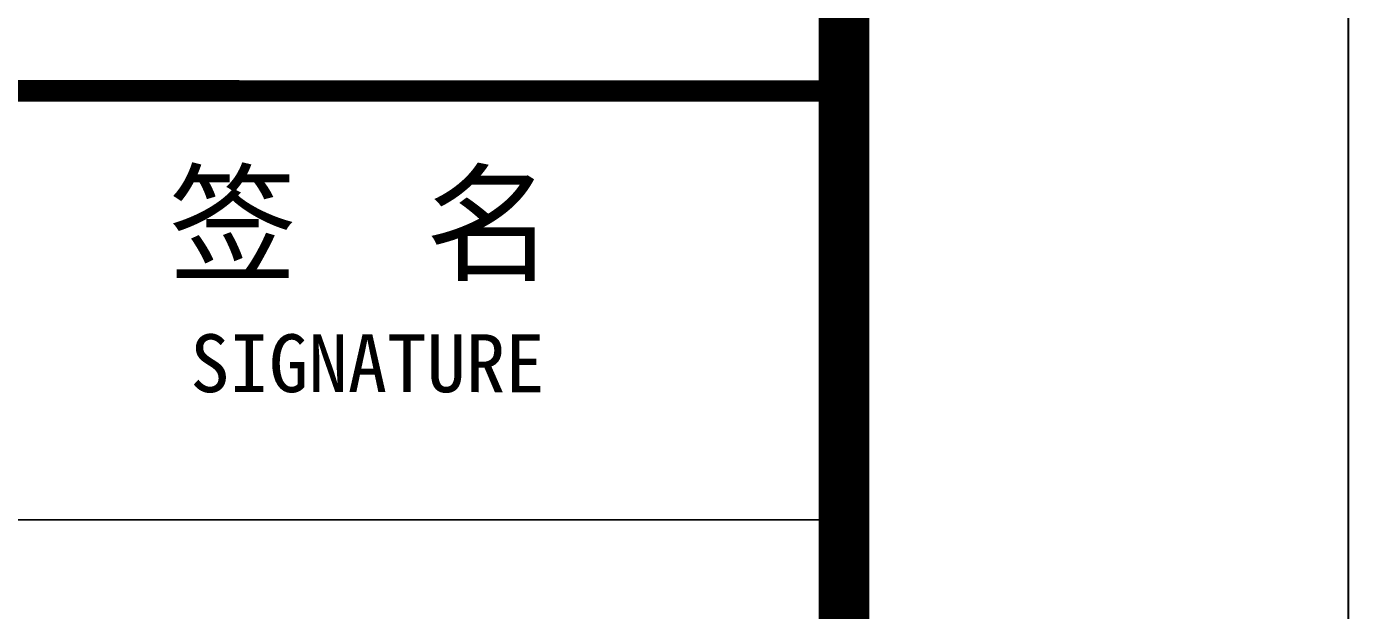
# Model space of a CAD drawing. Extents: x 4929870 to 5205508, y 4505833 to 4862647.
# Drawn here: x 5073229 to 5078470, y 4537215 to 4539531 of the extents above; entities that cross this region are included whole.
import ezdxf

# ---------------------------------------------------------------- set-up
doc = ezdxf.new("R2010")
doc.units = 0
doc.header["$LTSCALE"] = 1000
doc.header["$MEASUREMENT"] = 0
doc.layers.add('PUB_TEXT', color=7, linetype='CONTINUOUS')
doc.layers.add('PUB_TITLE', color=4, linetype='CONTINUOUS')
doc.styles.add('TQ', font='')
doc.styles.get('TQ').set_extended_font_data('SimSun')

msp = doc.modelspace()

# ---------------------------------------------------------------- linework, layer by layer
at = {"layer": 'PUB_TITLE'}
msp.add_line((5065256.8, 4537575.8, 0), (5076476.8, 4537575.1, 0), dxfattribs=at)
msp.add_lwpolyline([(4929870.1, 4505832.5), (5078470.1, 4505832.5), (5078470.1, 4589832.5), (4929870.1, 4589832.5)], close=True, dxfattribs=at)
at = {"layer": 'PUB_TITLE', "const_width": 200}
msp.add_lwpolyline([(4934870.1, 4507832.5), (5076470.1, 4507832.5), (5076470.1, 4587832.5), (4934870.1, 4587832.5)], close=True, dxfattribs=at)
at = {"layer": 'PUB_TITLE', "lineweight": 40, "const_width": 85}
msp.add_lwpolyline([(5065256.9, 4539275.8), (5076476.9, 4539275.1)], dxfattribs=at)

# ---------------------------------------------------------------- texts
at = {"layer": 'PUB_TEXT', "attachment_point": 1, "rotation": 359.9964, "style": 'TQ'}
for s, insert, char_height, width in [('签  名', (5073792, 4538935.3), 374, 2948.127), ('SIGNATURE', (5073878.3, 4538310.3), 229.5, 4799.073)]:
    msp.add_mtext(s, dxfattribs=dict(at, insert=insert, char_height=char_height, width=width))

doc.saveas('drawing.dxf')
